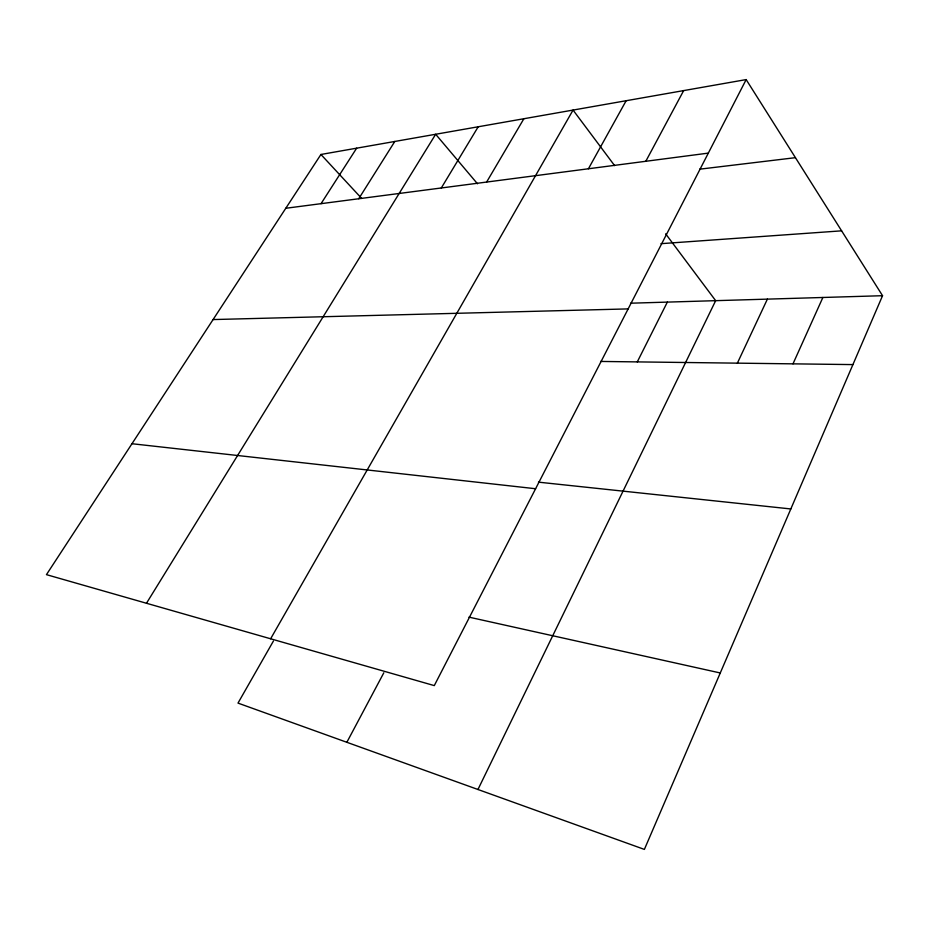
<?xml version="1.0" encoding="UTF-8"?>
<svg xmlns="http://www.w3.org/2000/svg" width="929" height="929" viewBox="0 0 929 929"><rect width="100%" height="100%" fill="white"/><g stroke="black" fill="none" stroke-linecap="round" stroke-linejoin="round"><path stroke-width="1.39" d="M746.161 79.592L434.284 685.602L46.45 574.645L320.935 154.469L746.161 79.592L882.55 295.701L644.378 849.408L237.998 703.102L273.416 641.045M792.994 363.843L822.873 297.477M737.371 363.146L767.389 299.126M477.959 789.499L715.667 300.671L665.652 233.829M637.282 361.904L667.336 302.111M346.854 742.294L383.816 672.793M645.806 161.286L683.663 90.589M588.417 168.776L626.146 100.727M270.629 638.78L573.054 110.075L614.615 165.617M486.633 182.049L523.875 118.738M441.31 187.972L478.203 126.774M146.48 603.258L435.666 134.264L477.494 183.791M358.733 198.748L394.802 141.463M321.039 203.672L356.655 148.187M285.795 208.27L708.316 153.122M699.618 169.194L795.433 157.675M660.949 243.677L841.616 230.833M630.559 303.202L882.55 295.701M213.089 319.564L628.143 308.904M600.575 361.439L852.915 364.598M538.448 482.151L790.823 508.953M131.976 443.725L535.603 488.735M468.959 617.135L720.265 672.968M320.935 154.469L361.695 198.446"/></g></svg>
